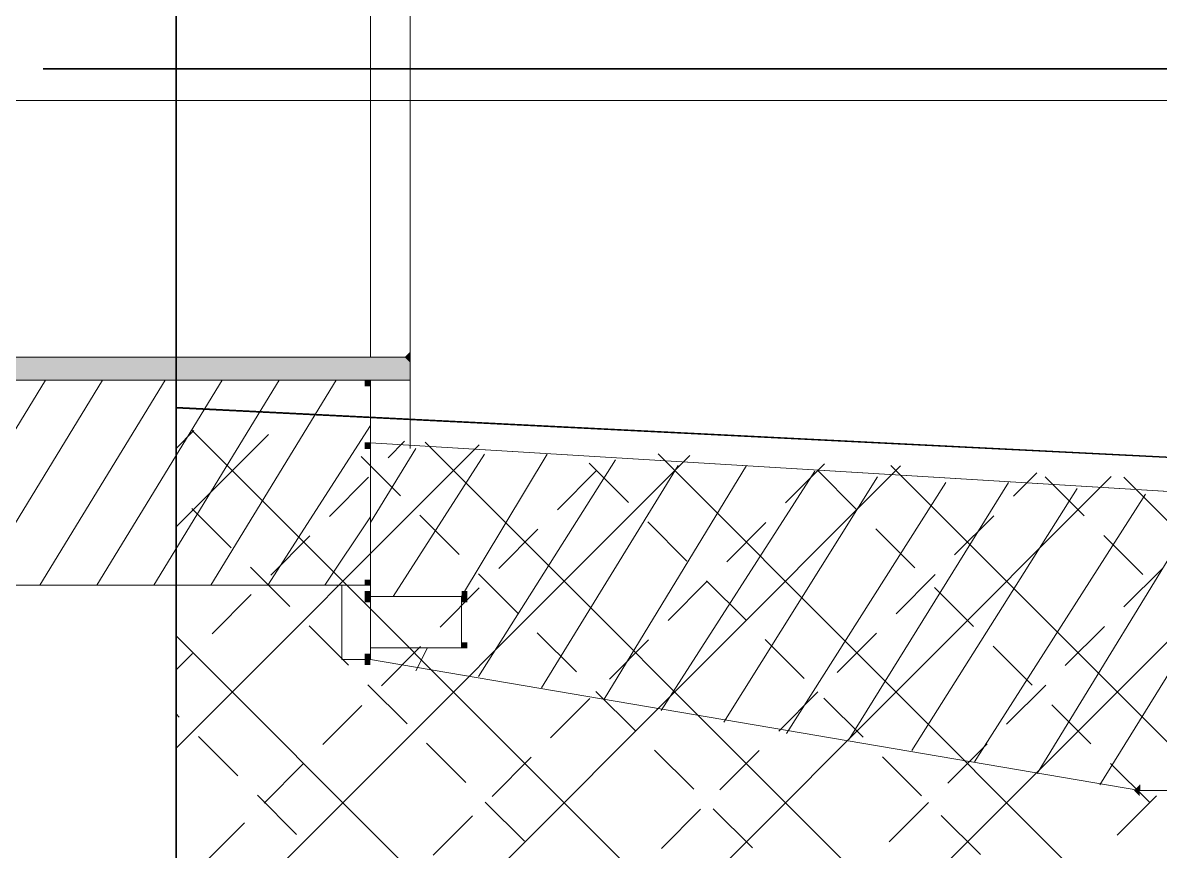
# Model space of a CAD drawing. Header units: inches. Extents: x 11 to 128, y 20 to 108.
# Drawn here: x 21.5509 to 21.6987, y 82.1062 to 82.2138 of the extents above; entities that cross this region are included whole.
import ezdxf

# ---------------------------------------------------------------- set-up
doc = ezdxf.new("R2010")
doc.units = ezdxf.units.IN
doc.header["$MEASUREMENT"] = 0
doc.linetypes.add('CENTER', pattern=[2, 1.25, -0.25, 0.25, -0.25])
for name, color, linetype in [('PDF10_Geometry', 7, 'Continuous'), ('PDF10_Solid Fills', 7, 'Continuous'), ('PRO HATCH', 12, 'Continuous'), ('PRO HUB', 12, 'Continuous')]:
    doc.layers.add(name, color=color, linetype=linetype)

# ---------------------------------------------------------------- blocks, each defined once
blk = doc.blocks.new('hhh')
at = {"layer": 'PDF10_Solid Fills', "transparency": 33554559}
h = blk.add_hatch(color=256, dxfattribs=at)
h.paths.add_polyline_path([(217.13485, -17.16402), (217.13485, -17.16337), (217.13485, -17.16402)], flags=0)
h.paths.add_polyline_path([(217.13485, -17.16402), (217.13419, -17.16402), (217.13485, -17.16402)], flags=0)
h.paths.add_polyline_path([(217.13485, -17.16402), (217.13419, -17.16402), (217.13485, -17.16402)], flags=0)
at = {"layer": 'PDF10_Geometry', "lineweight": 5}
blk.add_lwpolyline([(217.06509, -17.10151), (217.13024, -17.10151), (217.13024, -17.07848), (217.07036, -17.07848), (217.06049, -17.08243), (217.05128, -17.08703), (217.04206, -17.09296), (217.03285, -17.09954), (217.0243, -17.10743), (217.01574, -17.11533), (217.00719, -17.12454), (216.99929, -17.13441), (217.00719, -17.14428), (217.01574, -17.15284), (217.0243, -17.16139), (217.03285, -17.16863), (217.04206, -17.17521), (217.05128, -17.18113), (217.06049, -17.18574), (217.07036, -17.19034), (217.13024, -17.19034), (217.13024, -17.16666), (217.06509, -17.16666)], dxfattribs=at)
at = {"layer": 'PDF10_Geometry', "lineweight": 9}
for points in [[(217.13485, -17.13441), (217.13485, -17.1048), (217.13485, -17.09361)], [(217.13024, -17.10151), (217.13024, -17.16402)], [(217.13485, -17.17455), (217.13485, -17.16666), (217.13485, -17.12849)], [(217.30462, -17.13441), (216.88282, -17.13441)], [(217.07826, -17.19034), (217.09273, -17.16666)], [(217.08484, -17.19034), (217.09931, -17.16666)], [(217.09207, -17.19034), (217.10655, -17.16666)], [(217.09865, -17.19034), (217.11313, -17.16666)], [(217.10524, -17.19034), (217.11971, -17.16666)], [(217.11182, -17.19034), (217.12629, -17.16666)], [(217.13024, -17.16666), (217.13024, -17.17389), (217.30265, -17.18442), (220.46987, -17.18424)], [(217.1184, -17.19034), (217.13024, -17.17192)], [(217.13024, -17.18311), (217.1355, -17.17455)], [(217.13287, -17.19166), (217.1434, -17.17521)], [(217.14077, -17.19166), (217.15064, -17.17521)], [(217.14274, -17.20087), (217.15854, -17.17587)], [(217.14998, -17.20219), (217.16577, -17.17653)], [(217.15722, -17.20351), (217.17367, -17.17653)], [(217.1638, -17.20482), (217.18157, -17.17718)], [(217.17104, -17.20614), (217.18881, -17.17784)], [(217.17828, -17.20745), (217.1967, -17.1785)], [(217.18552, -17.20811), (217.20394, -17.1785)], [(217.19275, -17.20943), (217.21184, -17.17916)], [(217.19999, -17.21074), (217.21973, -17.17982)], [(217.20723, -17.21206), (217.22697, -17.17982)], [(217.21447, -17.21338), (217.23487, -17.18047)], [(217.12498, -17.19034), (217.13024, -17.18245)], [(217.1355, -17.20022), (217.13682, -17.19758)]]:
    blk.add_lwpolyline(points, dxfattribs=at)
at = {"layer": 'PDF10_Geometry', "lineweight": 5}
for points in [[(217.13485, -17.16666), (217.13485, -17.16402), (217.06509, -17.16402), (217.06509, -17.16666)], [(217.13024, -17.19758), (217.13024, -17.1989), (217.21908, -17.21403), (217.30265, -17.21403), (217.30265, -17.18442), (217.13024, -17.17389), (217.13024, -17.19166), (217.14077, -17.19166), (217.14077, -17.19758)]]:
    blk.add_lwpolyline(points, close=True, dxfattribs=at)
at = {"layer": 'PDF10_Geometry', "lineweight": 0}
for points in [[(217.13024, -17.16666), (217.12958, -17.16666), (217.13024, -17.16666)], [(217.13024, -17.16731), (217.12958, -17.16731), (217.13024, -17.16731)], [(217.13024, -17.17389), (217.12958, -17.17389), (217.13024, -17.17389)], [(217.13024, -17.17455), (217.12958, -17.17455), (217.13024, -17.17455)], [(217.13024, -17.19034), (217.12958, -17.19034), (217.13024, -17.19034)], [(217.13024, -17.19034), (217.12958, -17.19034), (217.13024, -17.19034)], [(217.13024, -17.19166), (217.12958, -17.19166), (217.13024, -17.19166)], [(217.13024, -17.19166), (217.12958, -17.19166), (217.13024, -17.19166)], [(217.14143, -17.19166), (217.14077, -17.19166), (217.14143, -17.19166)], [(217.14143, -17.19166), (217.14077, -17.19166), (217.14143, -17.19166)], [(217.14143, -17.19758), (217.14077, -17.19758), (217.14143, -17.19758)], [(217.14143, -17.19758), (217.14077, -17.19758), (217.14143, -17.19758)], [(217.13024, -17.1989), (217.12958, -17.1989), (217.13024, -17.1989)], [(217.13024, -17.1989), (217.12958, -17.1989), (217.13024, -17.1989)], [(217.21908, -17.21403), (217.21908, -17.21338), (217.21908, -17.21403)]]:
    blk.add_lwpolyline(points, dxfattribs=at)
at = {"layer": 'PDF10_Geometry', "lineweight": 9}
blk.add_lwpolyline([(217.13024, -17.1989), (217.12695, -17.1989), (217.12695, -17.19429), (217.12695, -17.19034), (217.13024, -17.19034)], close=True, dxfattribs=at)
at = {"layer": 'PDF10_Solid Fills', "transparency": 33554559}
for points in [[(217.13485, -17.16337), (217.13485, -17.16402), (217.13419, -17.16402)], [(217.06509, -17.16402), (217.13485, -17.16402), (217.13485, -17.16402)], [(217.06509, -17.16666), (217.13485, -17.16666), (217.06509, -17.16402)], [(217.13485, -17.16666), (217.06509, -17.16402), (217.13485, -17.16402)], [(217.13419, -17.16402), (217.13485, -17.16402), (217.13485, -17.16402)], [(217.13485, -17.16402), (217.13485, -17.16402), (217.13419, -17.16402)], [(217.13485, -17.16468), (217.13485, -17.16468), (217.13419, -17.16402)], [(217.13485, -17.16468), (217.13419, -17.16402), (217.13485, -17.16402)], [(217.06509, -17.16666), (217.06509, -17.16666), (217.13485, -17.16666)], [(217.12958, -17.16666), (217.13024, -17.16666), (217.13024, -17.16666)], [(217.13024, -17.16666), (217.13024, -17.16666), (217.12958, -17.16666)], [(217.12958, -17.16666), (217.13024, -17.16666), (217.13024, -17.16666)], [(217.13024, -17.16666), (217.12958, -17.16666), (217.13024, -17.16731)], [(217.12958, -17.16666), (217.13024, -17.16731), (217.12958, -17.16731)], [(217.12958, -17.16731), (217.13024, -17.16731), (217.13024, -17.16731)], [(217.12958, -17.17389), (217.13024, -17.17389), (217.13024, -17.17389)], [(217.13024, -17.17389), (217.13024, -17.17389), (217.12958, -17.17389)], [(217.12958, -17.17389), (217.13024, -17.17389), (217.13024, -17.17389)], [(217.13024, -17.17389), (217.12958, -17.17389), (217.13024, -17.17455)], [(217.12958, -17.17389), (217.13024, -17.17455), (217.12958, -17.17455)], [(217.12958, -17.17455), (217.13024, -17.17455), (217.13024, -17.17455)], [(217.12958, -17.18969), (217.13024, -17.18969), (217.13024, -17.18969)], [(217.13024, -17.18969), (217.13024, -17.18969), (217.12958, -17.18969)], [(217.13024, -17.18969), (217.12958, -17.18969), (217.13024, -17.19034)], [(217.12958, -17.18969), (217.13024, -17.19034), (217.12958, -17.19034)], [(217.12958, -17.19034), (217.13024, -17.19034), (217.13024, -17.19034)], [(217.13024, -17.19034), (217.13024, -17.19034), (217.12958, -17.19034)], [(217.13024, -17.191), (217.12958, -17.191), (217.13024, -17.19166)], [(217.12958, -17.191), (217.13024, -17.19166), (217.12958, -17.19166)], [(217.14143, -17.191), (217.14077, -17.191), (217.14143, -17.19166)], [(217.14077, -17.191), (217.14143, -17.19166), (217.14077, -17.19166)], [(217.12958, -17.19166), (217.13024, -17.19166), (217.13024, -17.19166)], [(217.13024, -17.19166), (217.13024, -17.19166), (217.12958, -17.19166)], [(217.13024, -17.19166), (217.12958, -17.19166), (217.13024, -17.19232)], [(217.12958, -17.19166), (217.13024, -17.19232), (217.12958, -17.19232)], [(217.14077, -17.19166), (217.14143, -17.19166), (217.14143, -17.19166)], [(217.14143, -17.19166), (217.14143, -17.19166), (217.14077, -17.19166)], [(217.14143, -17.19166), (217.14077, -17.19166), (217.14143, -17.19232)], [(217.14077, -17.19166), (217.14143, -17.19232), (217.14077, -17.19232)], [(217.14143, -17.19693), (217.14077, -17.19693), (217.14143, -17.19758)], [(217.14077, -17.19693), (217.14143, -17.19758), (217.14077, -17.19758)], [(217.14077, -17.19758), (217.14143, -17.19758), (217.14143, -17.19758)], [(217.14143, -17.19758), (217.14143, -17.19758), (217.14077, -17.19758)], [(217.14077, -17.19758), (217.14143, -17.19758), (217.14143, -17.19758)], [(217.14143, -17.19758), (217.14143, -17.19758), (217.14077, -17.19758)], [(217.13024, -17.19824), (217.12958, -17.19824), (217.13024, -17.1989)], [(217.12958, -17.19824), (217.13024, -17.1989), (217.12958, -17.1989)], [(217.12958, -17.1989), (217.13024, -17.1989), (217.13024, -17.1989)], [(217.13024, -17.1989), (217.13024, -17.1989), (217.12958, -17.1989)], [(217.13024, -17.1989), (217.12958, -17.1989), (217.13024, -17.19956)], [(217.12958, -17.1989), (217.13024, -17.19956), (217.12958, -17.19956)], [(217.21908, -17.21338), (217.21908, -17.21403), (217.21842, -17.21403)], [(217.21973, -17.21403), (217.21973, -17.21403), (217.21842, -17.21403)], [(217.21973, -17.21403), (217.21842, -17.21403), (217.21908, -17.21403)], [(217.21842, -17.21403), (217.21908, -17.21403), (217.21908, -17.21403)], [(217.21842, -17.21403), (217.21973, -17.21403), (217.21908, -17.21403)], [(217.21908, -17.21469), (217.21908, -17.21469), (217.21842, -17.21403)], [(217.21908, -17.21469), (217.21842, -17.21403), (217.21908, -17.21403)]]:
    blk.add_solid(points, dxfattribs=at)
blk = doc.blocks.new('mm')
at = {"layer": 'PRO HATCH', "color": 9, "linetype": 'Continuous'}
for p, q in [((216.92457, -14.11445), (217.01242, -14.0266)), ((216.92644, -14.13813), (217.03797, -14.0266)), ((216.95334, -14.13678), (217.06352, -14.0266)), ((216.98023, -14.13544), (217.08907, -14.0266)), ((217.00713, -14.13409), (217.11462, -14.0266)), ((217.03402, -14.13275), (217.14017, -14.0266)), ((216.98661, -14.09448), (216.99112, -14.08996)), ((217.01293, -14.0937), (217.01745, -14.08919)), ((216.96028, -14.09525), (216.9648, -14.09074)), ((216.93396, -14.09603), (216.93848, -14.09151)), ((217.03248, -14.0997), (217.037, -14.09519)), ((217.00616, -14.10048), (217.01067, -14.09596)), ((216.95351, -14.10203), (216.95803, -14.09751)), ((216.97983, -14.10125), (216.98435, -14.09674)), ((216.92718, -14.1028), (216.9317, -14.09829)), ((216.99938, -14.10725), (217.0039, -14.10274)), ((217.02571, -14.10648), (217.03022, -14.10196)), ((216.94673, -14.1088), (216.95125, -14.10429)), ((216.97306, -14.10803), (216.97757, -14.10351)), ((216.92457, -14.10542), (216.92493, -14.10506)), ((216.99261, -14.11403), (216.99712, -14.10951)), ((217.01893, -14.11325), (217.02345, -14.10874)), ((216.93996, -14.11558), (216.94448, -14.11106)), ((216.96628, -14.1148), (216.9708, -14.11029)), ((216.98583, -14.1208), (216.99035, -14.11629)), ((217.01216, -14.12003), (217.01667, -14.11551)), ((216.95951, -14.12158), (216.96403, -14.11706)), ((216.93318, -14.12235), (216.9377, -14.11784)), ((217.03171, -14.12603), (217.03622, -14.12151)), ((217.00538, -14.1268), (217.0099, -14.12229)), ((216.95273, -14.12835), (216.95725, -14.12384)), ((216.97906, -14.12758), (216.98357, -14.12306)), ((216.92641, -14.12913), (216.93093, -14.12461)), ((216.99861, -14.13358), (217.00312, -14.12906)), ((217.02493, -14.1328), (217.02945, -14.12829)), ((216.94596, -14.13513), (216.95048, -14.13061)), ((216.97228, -14.13435), (216.9768, -14.12984)), ((216.92457, -14.22374), (216.92663, -14.22168)), ((216.92457, -14.23278), (216.93524, -14.22211)), ((216.92457, -14.25833), (216.95957, -14.22333)), ((216.94906, -14.22481), (216.95097, -14.2229)), ((216.92457, -14.28388), (216.9839, -14.22455)), ((216.92457, -14.30943), (217.00823, -14.22576)), ((216.96861, -14.23081), (216.97312, -14.22629)), ((216.99493, -14.23003), (216.99945, -14.22551)), ((217.02126, -14.22926), (217.02396, -14.22655)), ((216.92635, -14.3332), (217.03257, -14.22698)), ((216.94228, -14.23158), (216.9468, -14.22706)), ((216.9519, -14.3332), (217.0569, -14.2282)), ((217.01448, -14.23603), (217.019, -14.23151)), ((216.96183, -14.23758), (216.96635, -14.23306)), ((216.98816, -14.23681), (216.99267, -14.23229)), ((216.93551, -14.23836), (216.94003, -14.23384)), ((217.00771, -14.24281), (217.01222, -14.23829)), ((217.03403, -14.24203), (217.03855, -14.23751)), ((216.95506, -14.24436), (216.95957, -14.23984)), ((216.98138, -14.24358), (216.9859, -14.23906)), ((216.92873, -14.24513), (216.93325, -14.24061)), ((217.00093, -14.24958), (217.00545, -14.24506)), ((217.02726, -14.24881), (217.03177, -14.24429)), ((216.97461, -14.25036), (216.97912, -14.24584)), ((216.92457, -14.24929), (216.92648, -14.24739)), ((216.94828, -14.25113), (216.9528, -14.24661)), ((217.02048, -14.25558), (217.025, -14.25106)), ((216.96783, -14.25713), (216.97235, -14.25261)), ((216.99416, -14.25636), (216.99867, -14.25184)), ((216.94151, -14.25791), (216.94603, -14.25339)), ((217.01371, -14.26236), (217.01822, -14.25784)), ((216.96106, -14.2639), (216.96557, -14.25939)), ((216.98738, -14.26313), (216.9919, -14.25861)), ((216.93473, -14.26468), (216.93925, -14.26016)), ((217.00693, -14.26913), (217.01145, -14.26461)), ((217.03326, -14.26836), (217.03777, -14.26384)), ((216.98061, -14.2699), (216.98512, -14.26539)), ((216.92796, -14.27145), (216.93248, -14.26694)), ((216.95428, -14.27068), (216.9588, -14.26616))]:
    blk.add_line(p, q, dxfattribs=at)
at = {"layer": 'PRO HUB', "color": 2, "linetype": 'Continuous'}
for p, q in [((216.92457, -14.0266), (216.92457, -14.13822)), ((216.92457, -14.14077), (217.14195, -14.1299)), ((216.92457, -14.13822), (216.92457, -14.22158)), ((217.14195, -14.2299), (216.92457, -14.21903)), ((216.92457, -14.22158), (216.92457, -14.3332))]:
    blk.add_line(p, q, dxfattribs=at)
at = {"layer": 'PRO HUB', "color": 3, "linetype": 'CENTER'}
blk.add_line((216.90924, -14.1799), (217.15727, -14.1799), dxfattribs=at)

msp = doc.modelspace()

# ---------------------------------------------------------------- linework, layer by layer
msp.add_open_spline([(18.80527, 84.67695), (20.02879, 84.15716), (22.00001, 83.28056), (26.13586, 81.6811), (29.86669, 80.9072), (34.92488, 80.9072), (38.64477, 80.92251), (41.12414, 80.90707)], degree=3, knots=[0, 0, 0, 0, 3.550687, 7.088547, 10.454406, 13.763203, 20.376363, 20.376363, 20.376363, 20.376363])
msp.add_open_spline([(18.80527, 84.67695), (20.02879, 84.15716), (22.00001, 83.28056), (26.13586, 81.6811), (29.86669, 80.9072), (34.92488, 80.9072), (38.64477, 80.92251), (41.12414, 80.90707)], degree=3, knots=[0, 0, 0, 0, 3.550687, 7.088547, 10.454406, 13.763203, 20.376363, 20.376363, 20.376363, 20.376363])

# ---------------------------------------------------------------- block references
at = {"xscale": 1.125, "yscale": 1.125, "zscale": 1.125}
for name, p in [('mm', (-222.46933, 98.16021)), ('hhh', (-222.67546, 101.47988))]:
    msp.add_blockref(name, p, dxfattribs=at)
at = {"xscale": -1.125, "yscale": 1.125, "zscale": 1.125, "rotation": 180}
msp.add_blockref('mm', (-222.46933, 66.25543), dxfattribs=at)

doc.saveas('drawing.dxf')
